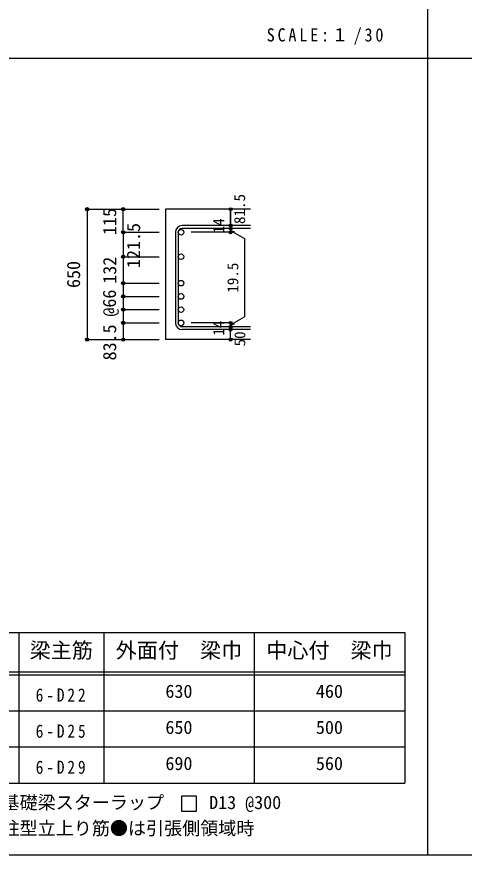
# Model space of a CAD drawing. Units: millimetres at full size, sheet at 1:30, with parts at other scales. Extents: x -5973 to 5954, y -4195 to 4201.
# Drawn here: x -3171 to -942, y -4195 to -15 of the extents above; entities that cross this region are included whole.
import ezdxf
from ezdxf.enums import TextEntityAlignment as Align

# ---------------------------------------------------------------- set-up
doc = ezdxf.new("R2010")
doc.units = ezdxf.units.MM
doc.header["$LTSCALE"] = 30
doc.header["$PDMODE"] = 32
doc.header["$PDSIZE"] = 15
for name, color, linetype in [('0-1_躯体線', 2, 'Continuous'), ('0-5_基礎梁筋', 7, 'Continuous'), ('0-6_スタラップ筋', 7, 'Continuous'), ('0-D_寸法', 4, 'Continuous'), ('6-7_文字', 7, 'Continuous'), ('6-E_枠', 7, 'Continuous'), ('F-0_枠', 6, 'Continuous')]:
    doc.layers.add(name, color=color, linetype=linetype)
doc.styles.add('ＭＳ ゴシック', font='')
doc.styles.get('ＭＳ ゴシック').set_extended_font_data('MS Gothic')

msp = doc.modelspace()

# ---------------------------------------------------------------- linework, layer by layer
at = {"layer": '0-1_躯体線'}
for p, q in [((-2005.8, -974.89), (-2430.8, -974.89)), ((-2430.8, -974.89), (-2430.8, -1624.89)), ((-2005.8, -1624.89), (-2430.8, -1624.89))]:
    msp.add_line(p, q, dxfattribs=at)
at = {"layer": '0-5_基礎梁筋', "color": 3}
for centre in [(-2352.8, -1089.82), (-2352.8, -1211.39), (-2352.8, -1343.39), (-2352.8, -1409.39), (-2352.8, -1475.39), (-2352.8, -1541.39)]:
    msp.add_circle(centre, 14, dxfattribs=at)
at = {"layer": '0-5_基礎梁筋'}
for p in [(-2820.8, -974.89), (-2820.8, -1624.89)]:
    msp.add_point(p, dxfattribs=at)
at = {"layer": '0-6_スタラップ筋'}
for p, q in [((-2005.8, -1056.32), (-2347.3, -1056.32)), ((-2005.8, -1070.32), (-2347.3, -1070.32)), ((-2380.8, -1089.82), (-2380.8, -1541.39)), ((-2366.8, -1089.82), (-2366.8, -1541.39)), ((-2005.8, -1560.89), (-2347.3, -1560.89)), ((-2005.8, -1574.89), (-2347.3, -1574.89))]:
    msp.add_line(p, q, dxfattribs=at)
for centre, radius, start, end in [((-2347.3, -1089.82), 33.5, 90, 180), ((-2347.3, -1089.82), 19.5, 90, 180), ((-2347.3, -1541.39), 33.5, 180, 270), ((-2347.3, -1541.39), 19.5, 180, 270)]:
    msp.add_arc(centre, radius, start, end, dxfattribs=at)
at = {"layer": '0-D_寸法'}
for p, q in [((-2820.8, -974.89), (-2640.8, -974.89)), ((-2820.8, -974.89), (-2640.8, -974.89)), ((-2820.8, -974.89), (-2820.8, -1624.89)), ((-2640.8, -974.89), (-2460.8, -974.89)), ((-2640.8, -974.89), (-2460.8, -974.89)), ((-2640.8, -1089.82), (-2640.8, -974.89)), ((-2105.8, -1070.32), (-2105.8, -1056.32)), ((-2105.8, -1070.32), (-2105.8, -1089.82)), ((-2105.8, -1080.07), (-2086.48, -1085.25)), ((-2105.8, -1080.07), (-2035.74, -1120.52)), ((-2640.8, -1089.82), (-2460.8, -1089.82)), ((-2640.8, -1089.82), (-2640.8, -1211.39)), ((-2105.8, -1089.82), (-2301.89, -1089.82)), ((-2035.74, -1120.52), (-2035.74, -1510.7)), ((-2640.8, -1211.39), (-2460.8, -1211.39)), ((-2640.8, -1211.39), (-2460.8, -1211.39)), ((-2640.8, -1211.39), (-2640.8, -1343.39)), ((-2640.8, -1343.39), (-2460.8, -1343.39)), ((-2640.8, -1343.39), (-2460.8, -1343.39)), ((-2640.8, -1409.39), (-2460.8, -1409.39)), ((-2640.8, -1475.39), (-2460.8, -1475.39)), ((-2640.8, -1541.39), (-2460.8, -1541.39)), ((-2105.8, -1541.39), (-2301.89, -1541.39)), ((-2105.8, -1551.14), (-2035.74, -1510.7)), ((-2105.8, -1560.89), (-2105.8, -1541.39)), ((-2105.8, -1551.14), (-2086.48, -1545.97)), ((-2105.8, -1574.89), (-2105.8, -1560.89)), ((-2105.8, -1624.89), (-2105.8, -1574.89)), ((-2820.8, -1624.89), (-2640.8, -1624.89)), ((-2640.8, -1624.89), (-2460.8, -1624.89))]:
    msp.add_line(p, q, dxfattribs=at)
for points in [[(-2105.8, -974.89), (-2105.8, -1056.32), (-2105.8, -974.89)], [(-2640.8, -1343.39), (-2640.8, -1541.39), (-2640.8, -1624.89)]]:
    msp.add_lwpolyline(points, dxfattribs=at)
for centre, radius in [((-2820.8, -974.89), 8), ((-2820.8, -974.89), 7.2), ((-2820.8, -974.89), 6.4), ((-2820.8, -974.89), 5.6), ((-2820.8, -974.89), 4.8), ((-2820.8, -974.89), 4), ((-2820.8, -974.89), 3.2), ((-2820.8, -974.89), 2.4), ((-2820.8, -974.89), 1.6), ((-2820.8, -974.89), 0.8), ((-2640.8, -974.89), 8), ((-2640.8, -974.89), 7.2), ((-2640.8, -974.89), 6.4), ((-2640.8, -974.89), 5.6), ((-2640.8, -974.89), 4.8), ((-2640.8, -974.89), 4), ((-2640.8, -974.89), 3.2), ((-2640.8, -974.89), 2.4), ((-2640.8, -974.89), 1.6), ((-2640.8, -974.89), 0.8), ((-2105.8, -974.89), 4), ((-2105.8, -974.89), 3.6), ((-2105.8, -974.89), 3.2), ((-2105.8, -974.89), 2.8), ((-2105.8, -974.89), 2.4), ((-2105.8, -974.89), 2), ((-2105.8, -974.89), 1.6), ((-2105.8, -974.89), 1.2), ((-2105.8, -974.89), 0.8), ((-2105.8, -974.89), 0.4), ((-2640.8, -1089.82), 8), ((-2640.8, -1089.82), 7.2), ((-2640.8, -1089.82), 6.4), ((-2640.8, -1089.82), 5.6), ((-2640.8, -1089.82), 4.8), ((-2640.8, -1089.82), 4), ((-2640.8, -1089.82), 3.2), ((-2105.8, -1056.32), 4), ((-2105.8, -1070.32), 4), ((-2105.8, -1089.82), 4), ((-2105.8, -1056.32), 3.6), ((-2105.8, -1070.32), 3.6), ((-2105.8, -1089.82), 3.6), ((-2105.8, -1056.32), 3.2), ((-2105.8, -1070.32), 3.2), ((-2105.8, -1089.82), 3.2), ((-2105.8, -1056.32), 2.8), ((-2105.8, -1070.32), 2.8), ((-2105.8, -1056.32), 2.4), ((-2105.8, -1070.32), 2.4), ((-2105.8, -1056.32), 2), ((-2105.8, -1070.32), 2), ((-2105.8, -1056.32), 1.6), ((-2105.8, -1070.32), 1.6), ((-2105.8, -1056.32), 1.2), ((-2105.8, -1070.32), 1.2), ((-2105.8, -1056.32), 0.8), ((-2105.8, -1070.32), 0.8), ((-2105.8, -1056.32), 0.4), ((-2105.8, -1070.32), 0.4), ((-2640.8, -1089.82), 2.4), ((-2640.8, -1089.82), 1.6), ((-2640.8, -1089.82), 0.8), ((-2105.8, -1089.82), 2.8), ((-2105.8, -1089.82), 2.4), ((-2105.8, -1089.82), 2), ((-2105.8, -1089.82), 1.6), ((-2105.8, -1089.82), 1.2), ((-2105.8, -1089.82), 0.8), ((-2105.8, -1089.82), 0.4), ((-2640.8, -1211.39), 8), ((-2640.8, -1211.39), 7.2), ((-2640.8, -1211.39), 6.4), ((-2640.8, -1211.39), 5.6), ((-2640.8, -1211.39), 4.8), ((-2640.8, -1211.39), 4), ((-2640.8, -1211.39), 3.2), ((-2640.8, -1211.39), 2.4), ((-2640.8, -1211.39), 1.6), ((-2640.8, -1211.39), 0.8), ((-2640.8, -1343.39), 8), ((-2640.8, -1343.39), 7.2), ((-2640.8, -1343.39), 6.4), ((-2640.8, -1343.39), 5.6), ((-2640.8, -1343.39), 4.8), ((-2640.8, -1343.39), 4), ((-2640.8, -1343.39), 3.2), ((-2640.8, -1343.39), 2.4), ((-2640.8, -1343.39), 1.6), ((-2640.8, -1343.39), 0.8), ((-2640.8, -1409.39), 8), ((-2640.8, -1409.39), 7.2), ((-2640.8, -1409.39), 6.4), ((-2640.8, -1409.39), 5.6), ((-2640.8, -1409.39), 4.8), ((-2640.8, -1409.39), 4), ((-2640.8, -1409.39), 3.2), ((-2640.8, -1409.39), 2.4), ((-2640.8, -1409.39), 1.6), ((-2640.8, -1409.39), 0.8), ((-2640.8, -1475.39), 8), ((-2640.8, -1475.39), 7.2), ((-2640.8, -1475.39), 6.4), ((-2640.8, -1475.39), 5.6), ((-2640.8, -1475.39), 4.8), ((-2640.8, -1475.39), 4), ((-2640.8, -1475.39), 3.2), ((-2640.8, -1475.39), 2.4), ((-2640.8, -1475.39), 1.6), ((-2640.8, -1475.39), 0.8), ((-2640.8, -1541.39), 8), ((-2640.8, -1541.39), 7.2), ((-2640.8, -1541.39), 6.4), ((-2640.8, -1541.39), 5.6), ((-2640.8, -1541.39), 4.8), ((-2640.8, -1541.39), 4), ((-2640.8, -1541.39), 3.2), ((-2640.8, -1541.39), 2.4), ((-2640.8, -1541.39), 1.6), ((-2640.8, -1541.39), 0.8), ((-2105.8, -1541.39), 4), ((-2105.8, -1541.39), 3.6), ((-2105.8, -1541.39), 3.2), ((-2105.8, -1541.39), 2.8), ((-2105.8, -1541.39), 2.4), ((-2105.8, -1541.39), 2), ((-2105.8, -1541.39), 1.6), ((-2105.8, -1541.39), 1.2), ((-2105.8, -1541.39), 0.8), ((-2105.8, -1541.39), 0.4), ((-2105.8, -1560.89), 4), ((-2105.8, -1574.89), 4), ((-2105.8, -1560.89), 3.6), ((-2105.8, -1574.89), 3.6), ((-2105.8, -1560.89), 3.2), ((-2105.8, -1574.89), 3.2), ((-2105.8, -1560.89), 2.8), ((-2105.8, -1574.89), 2.8), ((-2105.8, -1560.89), 2.4), ((-2105.8, -1574.89), 2.4), ((-2105.8, -1560.89), 2), ((-2105.8, -1574.89), 2), ((-2105.8, -1560.89), 1.6), ((-2105.8, -1574.89), 1.6), ((-2105.8, -1560.89), 1.2), ((-2105.8, -1574.89), 1.2), ((-2105.8, -1560.89), 0.8), ((-2105.8, -1574.89), 0.8), ((-2105.8, -1560.89), 0.4), ((-2105.8, -1574.89), 0.4), ((-2820.8, -1624.89), 7.2), ((-2820.8, -1624.89), 6.4), ((-2820.8, -1624.89), 5.6), ((-2820.8, -1624.89), 4.8), ((-2820.8, -1624.89), 4), ((-2820.8, -1624.89), 3.2), ((-2820.8, -1624.89), 2.4), ((-2820.8, -1624.89), 1.6), ((-2820.8, -1624.89), 0.8), ((-2640.8, -1624.89), 7.2), ((-2640.8, -1624.89), 6.4), ((-2640.8, -1624.89), 5.6), ((-2640.8, -1624.89), 4.8), ((-2640.8, -1624.89), 4), ((-2640.8, -1624.89), 3.2), ((-2640.8, -1624.89), 2.4), ((-2640.8, -1624.89), 1.6), ((-2640.8, -1624.89), 0.8), ((-2105.8, -1624.89), 4), ((-2105.8, -1624.89), 3.6), ((-2105.8, -1624.89), 3.2), ((-2105.8, -1624.89), 2.8), ((-2105.8, -1624.89), 2.4), ((-2105.8, -1624.89), 2), ((-2105.8, -1624.89), 1.6), ((-2105.8, -1624.89), 1.2), ((-2105.8, -1624.89), 0.8), ((-2105.8, -1624.89), 0.4)]:
    msp.add_circle(centre, radius, dxfattribs=at)
at = {"layer": '0-D_寸法', "color": 7}
for p in [(-2820.8, -974.89), (-2640.8, -974.89), (-2105.8, -974.89), (-2640.8, -1089.82), (-2640.8, -1089.82), (-2105.8, -1056.32), (-2105.8, -1070.32), (-2105.8, -1089.82), (-2640.8, -1211.39), (-2640.8, -1211.39), (-2640.8, -1343.39), (-2640.8, -1343.39), (-2640.8, -1409.39), (-2640.8, -1409.39), (-2640.8, -1409.39), (-2640.8, -1475.39), (-2640.8, -1475.39), (-2640.8, -1475.39), (-2640.8, -1541.39), (-2640.8, -1541.39), (-2640.8, -1541.39), (-2105.8, -1541.39), (-2105.8, -1541.39), (-2105.8, -1560.89), (-2105.8, -1574.89), (-2820.8, -1624.89), (-2640.8, -1624.89), (-2105.8, -1624.89)]:
    msp.add_point(p, dxfattribs=at)
at = {"layer": '6-7_文字'}
msp.add_lwpolyline([(-2350.99, -3975.19), (-2275.99, -3975.19), (-2275.99, -3900.19), (-2350.99, -3900.19)], close=True, dxfattribs=at)
at = {"layer": '6-E_枠', "color": 3}
for p, q in [((-3400.52, -3085.43), (-1238, -3085.43)), ((-1238, -3085.43), (-1238, -3835.43)), ((-3400.52, -3835.43), (-1238, -3835.43))]:
    msp.add_line(p, q, dxfattribs=at)
at = {"layer": '6-E_枠'}
for p, q in [((-3160.52, -3085.43), (-3160.52, -3835.43)), ((-2738, -3085.43), (-2738, -3835.43)), ((-1988, -3085.43), (-1988, -3835.43)), ((-3400.52, -3280.43), (-1238, -3280.43)), ((-3400.52, -3295.43), (-1238, -3295.43)), ((-3400.52, -3475.43), (-1238, -3475.43)), ((-3400.52, -3655.43), (-1238, -3655.43))]:
    msp.add_line(p, q, dxfattribs=at)
at = {"layer": 'F-0_枠', "color": 2}
for p, q in [((-1124.64, 4201.15), (-1124.64, -4195.24)), ((-5972.88, -222.05), (3723.6, -222.05))]:
    msp.add_line(p, q, dxfattribs=at)
at = {"layer": 'F-0_枠'}
msp.add_line((5954.1, -4195.24), (-5972.88, -4195.24), dxfattribs=at)

# ---------------------------------------------------------------- texts
at = {"layer": '0-D_寸法', "style": 'ＭＳ ゴシック'}
for s, height, p in [('81.5', 54.99, (-2016.9, -1048.49)), ('115', 65.98, (-2655.8, -1103.24)), ('14', 54.99, (-2121.03, -1094.99)), ('121.5', 65.98, (-2536.89, -1267.75)), ('650', 65.98, (-2835.8, -1367.39)), ('132', 65.98, (-2655.41, -1346.19)), ('19.5', 54.99, (-2050.74, -1390.61)), ('@66', 65.98, (-2656.93, -1510.05)), ('14', 54.99, (-2121.06, -1605.57)), ('83.5', 65.98, (-2655.8, -1728.39)), ('50', 54.99, (-2015.8, -1658.39))]:
    msp.add_text(s, height=height, rotation=90, dxfattribs=at).set_placement(p, align=Align.BOTTOM_LEFT)
at = {"layer": '6-7_文字', "color": 2, "style": 'ＭＳ ゴシック'}
for s, p in [('梁主筋', (-3106.76, -3235.43)), ('外面付\u3000梁巾', (-2678, -3235.43)), ('中心付\u3000梁巾', (-1928, -3235.43))]:
    msp.add_text(s, height=76.98, dxfattribs=at).set_placement(p, align=Align.BOTTOM_LEFT)
at = {"layer": '6-7_文字', "style": 'ＭＳ ゴシック'}
for s, p in [('630', (-2430.5, -3430.43)), ('460', (-1680.5, -3430.43)), ('650', (-2430.5, -3610.43)), ('500', (-1680.5, -3610.43)), ('690', (-2430.5, -3790.43)), ('560', (-1680.5, -3790.43)), ('※ 基礎梁スターラップ     D13 @300', (-3381.96, -3985.01)), ('※ 柱型立上り筋●は引張側領域時', (-3381.96, -4113.51))]:
    msp.add_text(s, height=65.98, dxfattribs=at).set_placement(p, align=Align.BOTTOM_LEFT)
at = {"layer": '6-7_文字', "color": 2, "insert": (-1925.98, -154.55), "char_height": 65.98, "attachment_point": 7, "style": 'ＭＳ ゴシック'}
msp.add_mtext('\\T1.34;\\W0.9;SCALE:１/30', dxfattribs=at)
at = {"layer": '6-7_文字', "char_height": 65.98, "attachment_point": 7, "style": 'ＭＳ ゴシック'}
for s, insert in [('\\T1.38;\\W0.85;6-D22', (-3076.76, -3430.43)), ('\\T1.38;\\W0.85;6-D25', (-3076.76, -3610.43)), ('\\T1.38;\\W0.85;6-D29', (-3076.76, -3790.43))]:
    msp.add_mtext(s, dxfattribs=dict(at, insert=insert))

doc.saveas('drawing.dxf')
